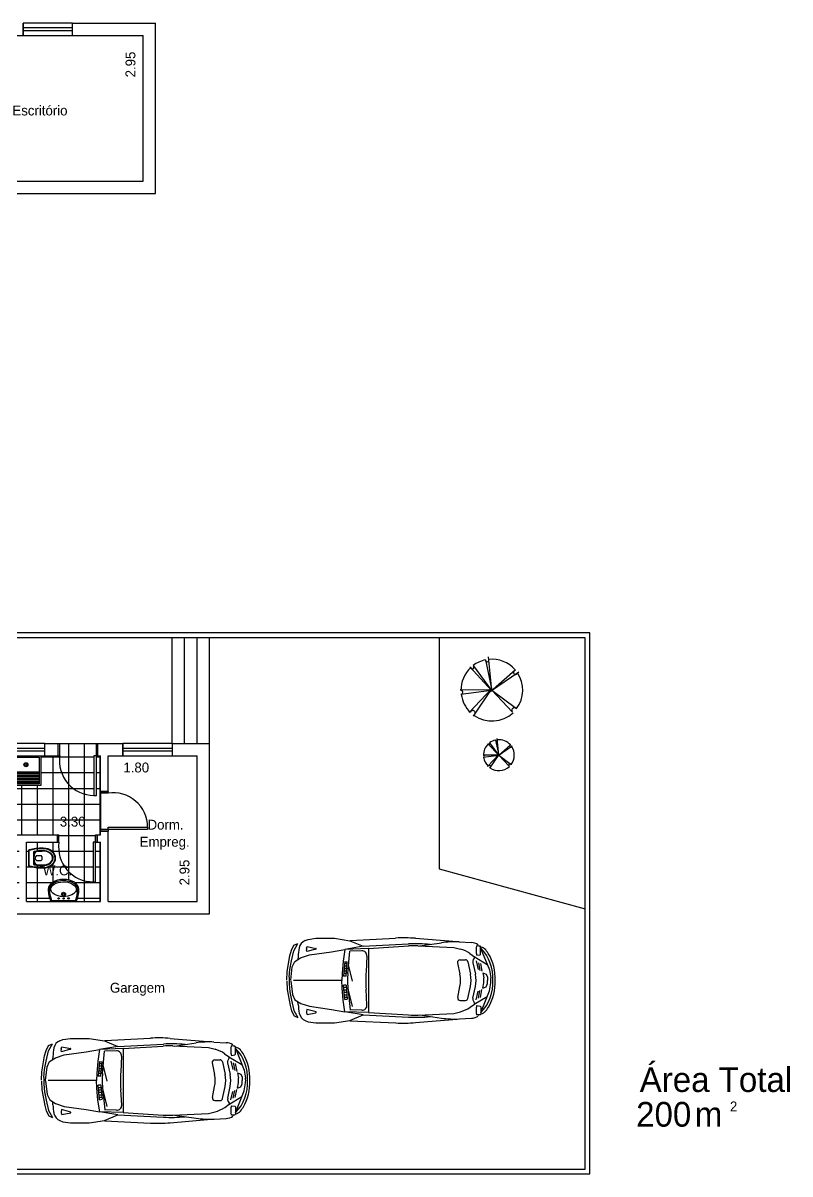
# Model space of a CAD drawing. Extents: x -0.1 to 39.5, y 0 to 24.6.
# Drawn here: x 24 to 39.52, y 0 to 23.28 of the extents above; entities that cross this region are included whole.
import ezdxf

# ---------------------------------------------------------------- set-up
doc = ezdxf.new("R2010")
doc.units = 0
doc.layers.get('0').update_dxf_attribs({"linetype": 'CONTINUOUS'})
doc.layers.get('DEFPOINTS').update_dxf_attribs({"linetype": 'CONTINUOUS'})
for name, color, linetype in [('ARV', 3, 'CONTINUOUS'), ('BLOCO', 5, 'CONTINUOUS'), ('BLOCOS', 5, 'CONTINUOUS'), ('CINZA', 8, 'CONTINUOUS'), ('HACHURA', 1, 'CONTINUOUS'), ('PAREDE', 7, 'CONTINUOUS')]:
    doc.layers.add(name, color=color, linetype=linetype)
doc.styles.add('PADRÃO', font='', dxfattribs={"height": 0.2})
doc.styles.get('PADRÃO').set_extended_font_data('AvantGarde Bk BT')
doc.dimstyles.new('PADRÃOS', dxfattribs={"dimtxt": 0.15, "dimasz": 0.1, "dimexe": 1.25, "dimexo": 0.625, "dimgap": 0.1, "dimtad": 0, "dimjust": 1, "dimzin": 1, "dimdsep": 46, "dimtxsty": 'PADRÃO', "dimcen": 2.5, "dimse1": 1, "dimse2": 1, "dimsd1": 1, "dimsd2": 1, "dimclrt": 1, "dimadec": 0, "dimazin": 0, "dimtfac": 1, "dimtdec": 4, "dimtmove": 0, "dimatfit": 3, "dimfxl": 1, "dimtolj": 1, "dimtzin": 0, "dimarcsym": 0})

# ---------------------------------------------------------------- blocks, each defined once
blk = doc.blocks.new('J1')
at = {"layer": 'BLOCO'}
for p, q in [((0, 0.25), (0, 0)), ((1, 0.25), (0, 0.25)), ((1, 0), (1, 0.25)), ((1, 0.1500000000000057), (0, 0.1500000000000057)), ((0, 0.09999999999999432), (1, 0.09999999999999432)), ((0, 0), (1, 0))]:
    blk.add_line(p, q, dxfattribs=at)
blk = doc.blocks.new('J2')
at = {"layer": 'BLOCO'}
for p, q in [((0, 0.25), (0, 0)), ((2, 0.25), (0, 0.25)), ((2, 0), (2, 0.25)), ((2, 0.1500000000000057), (0, 0.1500000000000057)), ((0, 0.09999999999999432), (2, 0.09999999999999432)), ((0, 0), (2, 0))]:
    blk.add_line(p, q, dxfattribs=at)
blk = doc.blocks.new('P80E25')
at = {"layer": 'BLOCO', "ltscale": 0.015}
for p, q in [((0.03000000000000114, 0.25), (0, 0.25)), ((0, 0.25), (0, 0)), ((0.03000000000000114, 0.25), (0.03000000000000114, 0)), ((0.8000000000000114, 0.2500000000000284), (0.7700000000000102, 0.2500000000000284)), ((0.7700000000000102, 0.25), (0.7700000000000102, 2.842170943040401e-14)), ((0.8000000000000114, 0.25), (0.8000000000000114, 2.842170943040401e-14)), ((0.8000000000000114, 2.842170943040401e-14), (0, 0))]:
    blk.add_line(p, q, dxfattribs=at)
at = {"layer": 'BLOCO'}
blk.add_lwpolyline([(0.03000000000000114, 0.25), (0.0800000000000125, 0.25), (0.0800000000000125, 1.050000000000011), (0.03000000000000114, 1.050000000000011)], close=True, dxfattribs=at)
at = {"layer": 'BLOCO', "ltscale": 0.015}
blk.add_arc((0.0800000000000125, 0.3524375000000077), 0.6975625000000036, 351.555539587714, 90.00000000000041, dxfattribs=at)
blk = doc.blocks.new('P80D15')
at = {"layer": 'BLOCO', "ltscale": 0.015}
for p, q in [((0, 0.1500000000000057), (0, 0)), ((0, 0.1500000000000341), (0.03000000000000114, 0.1500000000000341)), ((0, 2.842170943040401e-14), (0.03000000000000114, 0)), ((0.03000000000000114, 0.1500000000000057), (0.03000000000000114, 0)), ((0.7700000000000102, 0.1500000000000057), (0.7700000000000102, 0)), ((0.7700000000000102, 0.1500000000000057), (0.8000000000000114, 0.1500000000000057)), ((0.7699999999999818, 0), (0.8000000000000114, 0)), ((0.8000000000000114, 0.1500000000000057), (0.8000000000000114, 0))]:
    blk.add_line(p, q, dxfattribs=at)
at = {"layer": 'BLOCO'}
blk.add_lwpolyline([(0.7700000000000102, 0.1500000000000057), (0.7199999999999989, 0.1500000000000057), (0.7199999999999989, 0.950000000000017), (0.7700000000000102, 0.950000000000017)], close=True, dxfattribs=at)
at = {"layer": 'BLOCO', "ltscale": 0.015}
blk.add_arc((0.7199999999999989, 0.2524375000000134), 0.6975625000000036, 89.99999999999959, 188.444460412286, dxfattribs=at)
blk = doc.blocks.new('P80E15')
at = {"layer": 'BLOCO', "ltscale": 0.015}
for p, q in [((0.03000000000000114, 0.1500000000000057), (0, 0.1500000000000057)), ((0, 0.1500000000000057), (0, 0)), ((0.03000000000000114, 2.842170943040401e-14), (0, 0)), ((0.03000000000000114, 0.1500000000000057), (0.03000000000000114, 0)), ((0.8000000000000114, 0.1500000000000341), (0.7700000000000102, 0.1500000000000341)), ((0.7700000000000102, 0.1500000000000057), (0.7700000000000102, 0)), ((0.8000000000000114, 2.842170943040401e-14), (0.7700000000000102, 5.684341886080801e-14)), ((0.8000000000000114, 0.1500000000000057), (0.8000000000000114, 0))]:
    blk.add_line(p, q, dxfattribs=at)
at = {"layer": 'BLOCO'}
blk.add_lwpolyline([(0.03000000000000114, 0.1500000000000057), (0.0800000000000125, 0.1500000000000057), (0.0800000000000125, 0.950000000000017), (0.03000000000000114, 0.950000000000017)], close=True, dxfattribs=at)
at = {"layer": 'BLOCO', "ltscale": 0.015}
blk.add_arc((0.0800000000000125, 0.2524375000000134), 0.6975625000000036, 351.555539587714, 90.00000000000041, dxfattribs=at)
blk = doc.blocks.new('C-01')
for p, q in [((-2.108650639710557, 0.6462862191228069), (-2.056750859496361, 0.7474955214483892)), ((-2.062136685745003, 0.6373559865646676), (-1.977845908839267, 0.780579528977217)), ((-2.056750859496361, 0.7474955214483892), (-1.977845908839267, 0.7805795289772206)), ((-1.83065677986739, 0.8422943670262235), (-1.772770930022439, 0.8665652888902464)), ((-1.802454755877864, 0.6866438035236513), (-1.789907649904485, 0.7210769167972266)), ((-1.789907649904485, 0.7210769167972266), (-1.612571227057131, 0.6837465527102751)), ((-1.772770930022439, 0.8665652888902464), (-1.616092348243722, 0.8885187772623411)), ((-1.616092348243722, 0.8885187772623411), (-1.239781697268555, 0.8885187772623411)), ((-1.239781697268555, 0.8885187772623411), (-0.9269141542791814, 0.8401466842390839)), ((-0.6586449116728943, 0.7267235866556447), (-1.025901187503663, 0.6645094447182238)), ((-0.9269141542791814, 0.8401466842390839), (-0.6586449116728978, 0.7267235866556447)), ((-0.9218896784295012, 0.8467770454749868), (0.0002424438691868147, 0.894219161257098)), ((-0.6586449116728943, 0.7267235866556447), (0.2634872106257937, 0.774165702437756)), ((-0.552047171578149, 0.6816545144076365), (0.2614968492705856, 0.733176392438903)), ((0.4015481824166542, 0.8884068076150022), (1.15550567040771, 0.827681843320704)), ((0.4552880704952322, 0.7351599030631526), (1.175516564963957, 0.7043327307507177)), ((0.4883624644795681, 0.7337442550426765), (0.9254190157957964, 0.7980306489022162)), ((1.175516564963957, 0.7043327307507177), (1.309520534902134, 0.6690650889641816)), ((1.287270785547349, 0.8149920005278872), (1.531470717942476, 0.8021931958669946)), ((1.708087466057567, 0.7311416118743672), (1.63653758315985, 0.7357303782039324)), ((1.666605994726616, 0.7426583121460659), (1.698871251485293, 0.7290961612242803)), ((1.719974636644992, 0.5699473176742806), (1.719974636644992, 0.7184676500491882)), ((1.724195667833676, 0.7184514743063453), (1.754118265553416, 0.7058740201958109)), ((-2.195803100824968, 0.215030405169319), (-2.137538253226008, 0.5361466842390854)), ((-2.137538253226008, 0.5361466842390854), (-2.108650639710557, 0.6462862191228069)), ((-2.108650639710557, 0.4304722656344353), (-2.062136685745003, 0.6373559865646676)), ((-1.97207074553938, 0.5199633179508147), (-1.976126376770377, 0.4607608220957928)), ((-1.795783096721184, 0.6198676144716444), (-1.804313279213599, 0.6582230835788891)), ((-1.61217381785405, 0.6689282431254817), (-1.795783096721184, 0.6198676144716444)), ((-0.552047171578149, 0.6816545144076365), (-1.025901187503663, 0.6645094447182238)), ((-0.9661424013786437, 0.1784449730264051), (-0.9239220649949864, 0.6268737344075674)), ((-0.6837737977781089, 0.6355628214234947), (-0.9239220649949864, 0.6268737344075674)), ((-0.5803212010275338, 0.52991644480867), (-0.5985352425935595, 0.2115509197771033)), ((-0.552047171578149, 0.6816545144076365), (-0.5507711246759399, -0.6126494459014218)), ((1.503408753635107, 0.5793223299181278), (1.594486990693866, 0.5157144505574962)), ((1.589842086208968, 0.5189583926193784), (1.852906542002948, 0.3592439444871687)), ((1.640598722325517, 0.5457800225606597), (1.709394286454394, 0.5574254534087082)), ((1.719974636644992, 0.6883428240923237), (1.897953097645967, 0.2477224030463248)), ((-2.152019482229861, 0.1003354660543394), (-2.143413700042711, 0.2589373819135083)), ((-2.143413700042711, 0.2589373819135083), (-2.108650639710557, 0.4304722656344353)), ((-1.029386900844926, 0.4194370379732177), (-1.052052975906875, 0.1261624672638391)), ((-0.9899014167706817, 0.2761624672638376), (-1.040460046962956, 0.2761624672638412)), ((-0.9851938310826434, 0.3261624672638348), (-1.036595737314983, 0.3261624672638384)), ((-0.980486245394605, 0.3761624672638355), (-1.032731427667009, 0.3761624672638391)), ((-1.029386900844926, 0.4194370379732142), (-0.9771959257154315, 0.4111094644850901)), ((-1.0040241738348, 0.1261624672638355), (-0.9771959257154315, 0.4111094644850901)), ((-0.9620251452417392, 0.3531362050671767), (-0.8795833890596967, 0.02336918033899593)), ((1.252532979182796, 0.3943563503758725), (1.301260508478393, 0.1604863286584113)), ((1.301481807587312, 0.4545549874331165), (1.410757703618131, 0.4545549874331094)), ((1.459706532022647, 0.414753624490352), (1.512683895327168, 0.1604863286584113)), ((1.564029340202794, 0.3953171764430152), (1.612957060527535, 0.1604863286584113)), ((1.630132488397706, 0.4299151728876929), (1.666359625423414, 0.256041359759017)), ((1.673996958946869, 0.3953171764430152), (1.706579959144378, 0.2389335659056115)), ((1.714060976318738, 0.3789596301085609), (1.746800292865348, 0.2218257720522026)), ((1.897953097645967, 0.2477224030463248), (1.924646183801528, 0.08627862641109019)), ((-2.201188927073613, 0.04312342842513672), (-2.195803100824968, 0.215030405169319)), ((-1.091330829401663, 0.03445116854801), (-2.064111739533274, 0.03445116854800645)), ((-1.0040241738348, 0.1261624672638355), (-1.052052975906875, 0.1261624672638355)), ((-0.9993165881467618, 0.1761624672638362), (-1.048188666258902, 0.1761624672638398)), ((-0.9946090024587235, 0.2261624672638369), (-1.044324356610929, 0.2261624672638369)), ((1.763622864673057, 0.1932699095061103), (1.781312784947914, 0.08627862641109019)), ((1.763622864673057, 0.1932699095061103), (1.830560534388646, 0.1647978470297851)), ((1.830560534388646, 0.1647978470297851), (1.855041562791566, 0.1026583121460618)), ((1.855041562791566, 0.1026583121460618), (1.858958527336036, 0.03716994005304031)), ((1.855171170443242, -0.02880370273764754), (1.858958998272691, 0.03669226546629289)), ((-2.151886865411029, -0.03417876968644507), (-2.142968370806337, -0.1927634084608734)), ((-2.142968370806337, -0.1927634084608734), (-2.107867147851781, -0.364229413382855)), ((-1.029386900844926, -0.3514966363272833), (-1.052052975906875, -0.05822206561790466)), ((-1.0040241738348, -0.05822206561790111), (-1.052052975906875, -0.05822206561790111)), ((-0.9993165881467618, -0.1082220656179018), (-1.048188666258902, -0.1082220656179054)), ((-0.9946090024587235, -0.1582220656179025), (-1.044324356610929, -0.1582220656179025)), ((-0.9899014167706817, -0.2082220656179032), (-1.040460046962956, -0.2082220656179068)), ((-1.0040241738348, -0.05822206561790111), (-0.9771959257154315, -0.3431690628391557)), ((-0.9658577713631509, -0.1102573902095578), (-0.9227533111908777, -0.5586020303595021)), ((-0.9620251452417392, -0.1597599638595497), (-0.8795833890596967, -0.4895269885877305)), ((-0.5793510799945629, -0.4608527776613727), (-0.5981860493313498, -0.1426384296994279)), ((1.256049315236208, -0.3073594846597629), (1.301504523818956, -0.08702026465079982)), ((1.463304646220006, -0.327563685825659), (1.512927910667731, -0.08702026465079982)), ((1.564721628416883, -0.3220191563272365), (1.613201075868098, -0.08702026465079982)), ((1.630132488397706, -0.3564240798233236), (1.666359625423414, -0.1825502666946477)), ((1.673996958946869, -0.3218260833786459), (1.706579959144378, -0.1654424728412422)), ((1.714060976318738, -0.3054685370441916), (1.746800292865348, -0.1483346789878333)), ((1.721259738502589, -0.6150017227214768), (1.898378302143097, -0.1740081716376984)), ((1.763931316782017, -0.119595382123471), (1.781410238680021, -0.0125694262672944)), ((1.763931316782017, -0.1195953821234745), (1.830812715538691, -0.09099138818977437)), ((1.830812715538691, -0.09099138818977437), (1.855171170443242, -0.02880370273764754)), ((1.898378302143097, -0.1740081716376984), (1.924743637533634, -0.0125694262672944)), ((-2.107867147851781, -0.364229413382855), (-2.060945353740472, -0.5710210165412626)), ((-1.97111106192229, -0.4534509853133564), (-1.975283419962686, -0.3942566013860862)), ((-0.9851938310826434, -0.2582220656179004), (-1.036595737314983, -0.258222065617904)), ((-0.980486245394605, -0.3082220656179011), (-1.032731427667009, -0.3082220656179047)), ((-1.029386900844926, -0.3514966363272798), (-0.9771959257154315, -0.3431690628391557)), ((1.305018158022328, -0.3674615852427117), (1.414335803433882, -0.3674615852427117)), ((1.504479027546441, -0.5062645397044605), (1.59543166638154, -0.4424771971401249)), ((1.59079316728802, -0.4457302916567016), (1.853619119683582, -0.2854505321148935)), ((-2.060945353740472, -0.5710210165412626), (-1.976372334418894, -0.7140780770989501)), ((-1.794626765840263, -0.5530074859830734), (-1.803081302946691, -0.5913797002286252)), ((-1.801166743626528, -0.619796700312687), (-1.788551767289881, -0.6542050064326368)), ((-1.610921106809997, -0.6017059809318361), (-1.794626765840263, -0.5530074859830734)), ((-1.788551767289881, -0.6542050064326368), (-1.611289296694896, -0.6165250453164077)), ((-0.552047171578149, -0.61275217731162), (-1.025901187503663, -0.5956071076222074)), ((-0.6586449116728943, -0.6578212495596283), (-1.024658025862159, -0.5964387485839211)), ((-0.9253248658943889, -0.771880465355931), (-0.6572018677832858, -0.6578954916922157)), ((-0.6827922202732779, -0.5666959999381085), (-0.9239220649949864, -0.557971397311551)), ((-0.6586449116728943, -0.6578212495596283), (0.2634872106257937, -0.7052633653417395)), ((-0.5507711246759399, -0.6126494459014218), (0.2628729048183871, -0.6625670885022039)), ((0.4566676603779349, -0.6641684803196028), (1.176833970133611, -0.6319212309740685)), ((0.489739198710577, -0.6626876194012219), (0.9269216594564433, -0.7261121059983715)), ((1.176833970133611, -0.6319212309740685), (1.310768139304937, -0.5963894305023452)), ((1.709456697318647, -0.657679943766869), (1.637916001580365, -0.6624097822828787)), ((1.641602591267969, -0.472451788197862), (1.710420983965669, -0.4839615462297111)), ((1.667998015102892, -0.6692784142635269), (1.700236467470074, -0.6556526695023237)), ((1.721026004033664, -0.4964625239594191), (1.721318854448473, -0.6449825676147718)), ((1.725539845536463, -0.6449580689302508), (1.755437585030847, -0.6323216382899872)), ((-1.829061803082421, -0.7755025696102997), (-1.771128208685287, -0.7996593057439512)), ((-1.771128208685287, -0.7996593057439512), (-1.614406643889339, -0.8213038146966412)), ((-1.614406643889339, -0.8213038146966412), (-1.238096421228356, -0.8208693724026297)), ((-1.238096421228356, -0.8208693724026297), (-0.9253248658943889, -0.771880465355931)), ((-0.92028732615411, -0.7785009065079755), (0.0019365492769019, -0.8241246822172492)), ((0.4032300469751817, -0.8175210505596873), (1.157066332616591, -0.755309560972254)), ((1.288806169945236, -0.7423599301477033), (1.532980391109522, -0.7290796401905588))]:
    blk.add_line(p, q)
for points in [[(-2.117843137364595, 0.03912248534324192), (-2.089865773386897, 0.3112861889438783), (-2.036624438249468, 0.4219124835562695), (-1.921188873147091, 0.4960384935962487), (-1.744638478921626, 0.5539571737568671), (-1.299933148003515, 0.6172476103556264), (-1.025901187503663, 0.6645094447182238), (-1.063658174022983, 0.4278770154512976), (-1.082842962611689, 0.1796465378708234), (-1.09135894593182, 0.0339702008229672)], [(-2.20116902460509, 0.02293620506717886), (-2.195444244937413, -0.1489598177939229), (-2.136546337798237, -0.4699605867711405), (-2.107441608770433, -0.5800429473346682), (-2.055342366292631, -0.681149717616151), (-1.976372334418894, -0.7140780770989537)], [(-2.117831285924382, 0.02710148049029115), (-2.089317327565237, -0.2450065286374219), (-2.035857964472086, -0.3555276276391872), (-1.920276463093266, -0.4294258792691821), (-1.74361220879431, -0.4869963271197086), (-1.29878264390722, -0.5497173386698471), (-1.024658025862159, -0.5964387485839211), (-1.06288152765773, -0.3598812280476444), (-1.082555736503863, -0.1116890613314041), (-1.09135894593182, 0.0339702008229672)]]:
    blk.add_lwpolyline(points)
for centre, radius, start, end in [((-1.753321713098625, 0.6578511848592719), 0.2, 112.7477864850494, 169.4663458557022), ((0.1568496881301549, -2.149754914034112), 3.048, 85.39524436229374, 92.94517284563942), ((0.3770834968612675, -1.091967209280902), 1.8288, 87.54912578177812, 93.62371185581183), ((0.4200944548867582, -2.269808372853454), 3.048, 84.69642848984088, 92.94517284563942), ((1.191552609632748, -1.011301368785922), 1.8288, 86.99980614370354, 98.36760195550836), ((1.517490172779148, 0.5181311627694214), 0.2844058619132017, 57.32994559328601, 87.1823745800067), ((1.989861677025885, 0.6482658569708626), 0.3639889528279494, 166.0960809623156, 196.353513713926), ((1.707274636644993, 0.7184676500491882), 0.0127, 0, 86.33042922820037), ((1.69506427288443, 0.5653806539828388), 0.1524, 46.38363011225994, 67.20137953685185), ((-0.4516341619422803, 0.4158067278589002), 1.524, 169.466345855702, 176.0811098255092), ((-1.754724823896648, 0.6692514605800319), 0.0508, 159.9787304694502, 192.5384088226551), ((-1.614140881183154, 0.6762899726681475), 0.007619999999999999, 284.9600092043179, 78.11246181423294), ((-0.6801579461893112, 0.5356282147184714), 0.1, 356.7256148481177, 92.07218206290786), ((1.154367269648791, 0.07954017491794119), 0.6095999999999999, 55.07004281722259, 75.25506193168576), ((1.661926997011825, 0.4157144505575019), 0.1, 118.178021379558, 191.7693709056955), ((1.707274636644993, 0.5699473176742806), 0.0127, 279.6077177953319, 359.9999999999999), ((1.119662865920034, 0.09266705307477707), 0.8474308437831752, 356.2450887415934, 44.51945252644143), ((1.499745210164196, 0.3603927380299226), 0.4355423351401734, 30.45768093329104, 46.38363011225994), ((1.002996449658418, 0.06827934905823341), 1.011814461032579, 358.0694461411588, 30.45768093329104), ((1.301481807587312, 0.4045549874331158), 0.05, 89.99999999999872, 191.7693709056955), ((1.410757703618131, 0.4045549874331087), 0.05, 11.76937090569545, 89.99999999999852), ((-0.9346102988310072, 0.03427851959049732), 1.2192, 176.8941614031452, 183.2188137255897), ((0.5511473945460601, 0.03558953846835067), 1.524, 174.6213598380366, 185.4916152907023), ((2.444488749937388, 0.03745617292639736), 3.048, 176.7256148481182, 183.3873602806166), ((0.7044763925705482, 0.0361445456565086), 0.6095999999999999, 348.3436042230393, 11.76937090569533), ((0.9158997794193233, 0.0361445456565086), 0.6095999999999999, 348.3436042230393, 11.76937090569533), ((1.01617294461969, 0.0361445456565086), 0.6095999999999999, 348.3436042230393, 11.76937090569533), ((1.119774305424844, -0.02036687394030423), 0.8474308437831752, 315.5935226022935, 3.867886387141479), ((1.480595464328701, 0.03655807653882448), 0.3048, 350.7246364345081, 9.388338694226777), ((1.003060028609408, 0.00379074138025004), 1.011814461032579, 329.6552941954439, 2.043528987576088), ((1.623928863182314, 0.03655807653882448), 0.3048, 350.7246364345081, 9.388338694226777), ((-0.450882808591448, -0.3462966210781282), 1.524, 184.0318653032257, 190.646629273033), ((-0.6791763686844838, -0.4667613932330852), 0.1, 267.9278179370929, 3.387360280616497), ((1.305018158022328, -0.317461585242711), 0.05, 168.3436042230398, 270), ((1.414335803433882, -0.317461585242711), 0.05, 270, 348.3436042230397), ((1.662659313989128, -0.3422233574931326), 0.1, 168.3436042230398, 242.0089644968629), ((-1.752090569262904, -0.5909072577405219), 0.2, 190.6466292730326, 247.365188643683), ((-1.753471198421376, -0.6023102779346452), 0.0508, 167.5745663060798, 200.1342446592847), ((-1.612873650554842, -0.6090715747927895), 0.007619999999999999, 282.000513314502, 75.15296592441696), ((0.3748605338476096, 1.162800877400674), 1.8288, 266.489263272923, 272.5638493469568), ((0.4200944548867582, 2.338710709949471), 3.048, 267.0548271543606, 275.3035715101591), ((1.154452758285515, -0.007171591620359408), 0.6095999999999999, 284.8579131970492, 305.0429323115123), ((1.518439763387555, -0.4450457259548806), 0.2844058619132017, 272.9306005487282, 302.7830295354489), ((1.991066947214854, -0.5742487513323979), 0.3639889528279494, 163.7594614148089, 194.0168941664193), ((1.708618879136932, -0.645007609305754), 0.0127, 273.7825459005346, 0.1129751287349223), ((1.708326028722126, -0.4964875656504013), 0.0127, 0.1129751287349732, 80.50525733340307), ((1.696106684211493, -0.4919449870691963), 0.1524, 292.9115955918831, 313.729345016475), ((1.500383808741685, -0.2873425971357939), 0.4355423351401734, 313.729345016475, 329.6552941954439), ((0.1525414215263758, 2.220152271749772), 3.048, 267.1678022830956, 274.7177307664412), ((1.18948711914366, 1.083741153075202), 1.8288, 261.7453731732265, 273.1131689850314)]:
    blk.add_arc(centre, radius, start, end)
blk = doc.blocks.new('A_03')
at = {"layer": 'ARV'}
for p, q in [((-0.032337625504681, 0.05443275957492233), (-0.1019798469358193, 0.7261946558607519)), ((-0.03968009613487311, 0.04386405184976638), (-0.4757783517417806, 0.5259454568575279)), ((-0.4134786009408344, 0.5556120048580055), (-0.03968009613487311, 0.04386405184976638)), ((-0.1642795977368223, 0.6668615598597967), (-0.032337625504681, 0.05443275957492233)), ((-0.05748002493510285, 0.02903077784952757), (0.4409179814728645, 0.4666123608565726)), ((0.5121176966740109, 0.4146959018557368), (-0.05748002493510285, 0.02903077784952757)), ((-0.03968009613487311, 0.05128068884988579), (-0.6715775685449898, 0.0586973258500052)), ((-0.6626776041447897, -0.0303023181514277), (-0.03968009613487311, 0.05128068884988579)), ((-0.493578280542124, -0.4011341681573413), (-0.03968009613487311, 0.08094723685036342)), ((-0.03968009613487311, 0.08094723685036342), (-0.4134786009408344, -0.4753005381585353)), ((-0.032337625504681, 0.05443275957492233), (0.4676178746732944, -0.3195511611560278)), ((0.3875181950720048, -0.3937175311572219), (-0.032337625504681, 0.05443275957492233))]:
    blk.add_line(p, q, dxfattribs=at)
for centre, radius, start, end in [((-0.032337625504681, 0.05443275957492233), 0.625, 133.2426416252084, 180.9743240911506), ((-0.4268285475410494, 0.5158291639893946), 0.03342961899939723, 201.2820980855948, 48.27356464714219), ((-0.032337625504681, 0.05443275957492233), 0.625, 102.1580021321499, 127.2525657253544), ((-0.1274007985194316, 0.6640590258750763), 0.0369851325325624, 175.6542691674021, 19.69378780220451), ((-0.032337625504681, 0.05443275957492233), 0.625, 41.05407258653979, 95.53111248444131), ((0.4457326779623259, 0.4136262157234682), 0.04269394024099429, 89.20944815037899, 344.6285751873363), ((-0.032337625504681, 0.05443275957492233), 0.625, 323.20224696077, 33.82113850428491), ((-0.655096152989131, 0.006088647395870339), 0.03779840815212959, 285.684587972767, 88.0009588524843), ((-0.032337625504681, 0.05443275957492233), 0.625, 187.8759657920728, 225.8833292057394), ((-0.4191915611808099, -0.4078929817018206), 0.04974913855978236, 310.6567489998404, 163.4448207669662), ((-0.032337625504681, 0.05443275957492233), 0.625, 234.6714608478307, 313.1329856187737), ((0.4262195554180721, -0.3551779883457584), 0.05461768626331568, 40.71483655850493, 224.8799671179474)]:
    blk.add_arc(centre, radius, start, end, dxfattribs=at)
blk = doc.blocks.new('LAVAT')
at = {"layer": 'BLOCOS'}
for p, q in [((-0.2573623180961135, 0), (0.2573623180960993, 0)), ((-0.2410322495695425, 0.02500000000000568), (0.2410322495695283, 0.02500000000000568))]:
    blk.add_line(p, q, dxfattribs=at)
for centre, radius in [((-0.09999999999999432, 0.06499999999999773), 0.015), ((-2.842170943040401e-14, 0.1500000000000057), 0.04), ((-2.842170943040401e-14, 0.1500000000000057), 0.02), ((0, 0.06499999999999773), 0.015), ((0.09999999999999432, 0.06499999999999773), 0.015)]:
    blk.add_circle(centre, radius, dxfattribs=at)
for centre, radius, start, end in [((0.3099999999999739, 0.25), 0.6200000000000045, 180, 203.779994731564), ((0.3099999999999739, 0.25), 0.5951987399818819, 180.0000000000055, 202.2113997706397), ((-0.3099999999999739, 0.25), 0.5951987399818819, 337.7886002293573, 359.9999999999946), ((-0.3099999999999739, 0.25), 0.6200000000000045, 336.2200052684331, 7.016477563892661e-15)]:
    blk.add_arc(centre, radius, start, end, dxfattribs=at)
blk.add_ellipse((-2.842170943040401e-14, 0.25), major_axis=(0.3100000000000023, 0), ratio=0.645161290322576, start_param=0, end_param=3.141592653589793, dxfattribs=at)
for points, knots in [([(0.2849999999999824, 0.2500000000000284), (0.2849999999999682, 0.300317964642403), (0.2452497040517159, 0.3541887687748044), (0.1008916727811169, 0.4227595909021034), (3.167234224576987e-05, 0.4339558931305021), (-0.1743068501371283, 0.3989778962069579), (-0.2442601782461509, 0.3532994974840165), (-0.2803506487652356, 0.2860131679577762), (-0.2851229441039038, 0.2679846562883483), (-0.285198739981908, 0.2499999999999716)], [0, 0, 0, 0, 0.9361481793933827, 0.9361481793933827, 1.872296358786765, 1.872296358786765, 2.808444538180148, 2.808444538180148, 3.13938546545754, 3.13938546545754, 3.13938546545754, 3.13938546545754]), ([(0.2599999999999625, 0.2500000000000284), (0.2599999999999625, 0.2784978981889878), (0.242078010852012, 0.3126567214920613), (0.1643569005752425, 0.3704649949829673), (0.1030052039381815, 0.3920693254798095), (-0.02877373062847255, 0.4037223597623836), (-0.0976825814684048, 0.3936467971219031), (-0.2034406750199054, 0.3477822861136133), (-0.2396263539294523, 0.3143366745038918), (-0.2661732608932681, 0.2526194074667387), (-0.2627272874450739, 0.2240541362115209), (-0.2158391141528142, 0.162032776211305), (-0.168127663237712, 0.1314918993692231), (-0.04805875393354597, 0.09792981637818343), (0.02266607553652022, 0.095757041570522), (0.1477154277714732, 0.1225128520000851), (0.2007272141554637, 0.1503951910720218), (0.2508407150234859, 0.2045307616155014), (0.2599999999999767, 0.2286312563089723), (0.2599999999999625, 0.2500000000000284)], [0, 0, 0, 0, 0.718091798041799, 0.718091798041799, 1.436183596083598, 1.436183596083598, 2.154275394125397, 2.154275394125397, 2.872367192167196, 2.872367192167196, 3.590458990208995, 3.590458990208995, 4.308550788250794, 4.308550788250794, 5.026642586292593, 5.026642586292593, 5.744734384334392, 5.744734384334392, 6.283185307179586, 6.283185307179586, 6.283185307179586, 6.283185307179586])]:
    blk.add_open_spline(points, degree=3, knots=knots, dxfattribs=at)
blk = doc.blocks.new('VASOSAN')
at = {"layer": 'BLOCOS'}
for p, q in [((-0.04999870165021036, 0.1999637913173729), (-0.04999870165021036, 0.300036208682684)), ((0.05000129834978395, 0.2000000000000171), (0.05000129834978395, 0.3000000000000398)), ((-0.1449592708755176, 0.04000000000002046), (0.1449618675667352, 0.04000000000002046)), ((-0.144958964094414, 0.05000000000001137), (0.144958964094414, 0.05000000000001137)), ((-0.1156907586723577, 0.1400000000000148), (0.1156608751354042, 0.1400000000000148)), ((-0.1156899891503542, 0.1500000000000057), (0.1156563640565906, 0.1500000000000057))]:
    blk.add_line(p, q, dxfattribs=at)
for centre, radius, start, end in [((-1.681254687468936e-05, 0.2500000000000284), 0.07072348561596478, 44.98962509969003, 134.9688828081831), ((-0.1449592708755176, 0.06000000000784667), 0.02, 195.5363314444965, 269.9999999879495), ((-0.1449589640944282, 0.0600000000000307), 0.01, 195.5346797106506, 270), ((-0.1156907586724003, 0.1599999999999966), 0.02, 189.3867869031125, 270.0000000001221), ((-0.1156899891503826, 0.1599999999999113), 0.01, 189.3843767903272, 270.0000000002443), ((-1.681254687468936e-05, 0.2500000000000284), 0.07072348561596478, 225.0311171918169, 315.01037490031), ((0.1156563640566048, 0.1599999999999397), 0.01, 269.9999999999185, 350.5758748885445), ((0.1156608751354185, 0.1600000000000534), 0.02, 269.9999999999593, 350.5771305827586), ((0.1449589640941156, 0.06000000000059913), 0.01, 270.0000000017912, 344.483103753554), ((0.1449618675666784, 0.06000000000008754), 0.02, 270.0000000001221, 344.463668535786)]:
    blk.add_arc(centre, radius, start, end, dxfattribs=at)
for centre, major_axis, ratio, start_param, end_param in [((1.298349786793551e-06, 0.3400000000000034), (0, 0.25), 0.8000000000000114, 4.71238898038469, 7.853981633974483), ((1.298349786793551e-06, 0.3400000000000034), (0, 0.5), 0.4000000000000057, 1.570796326794897, 2.178171401941273), ((1.298349786793551e-06, 0.3400000000000034), (0, 0.5), 0.4000000000000057, 4.10501390519934, 4.71238898038469), ((3.162615456631102e-06, 0.2000000000000171), (-0.1315416254084454, 0), 0.380107846735427, 0, 3.141592653589793)]:
    blk.add_ellipse(centre, major_axis=major_axis, ratio=ratio, start_param=start_param, end_param=end_param, dxfattribs=at)
for points, knots in [([(0.1900012983497845, 0.3400000000000034), (0.1900012983497845, 0.3848761319792686), (0.1797393390216371, 0.4296688513161939), (0.1275724019719462, 0.5345347987748141), (0.06728061332151469, 0.5774883381547511), (-0.05557463358574921, 0.5822833263597715), (-0.1176873313140447, 0.5442092108278018), (-0.1772271428546759, 0.4396819034496957), (-0.1899987016502109, 0.3899119131999385), (-0.1899987016502109, 0.3400000000000034)], [4.71238898038469, 4.71238898038469, 4.71238898038469, 4.71238898038469, 5.268704666077937, 5.268704666077937, 6.251971787216637, 6.251971787216637, 7.235238908355337, 7.235238908355337, 7.853981633974483, 7.853981633974483, 7.853981633974483, 7.853981633974483]), ([(0.1500012983497925, 0.3400000000000034), (0.1500012983497925, 0.3788440209133057), (0.1410350669412708, 0.4175642631073231), (0.09785548235792874, 0.5046356523495774), (0.05186252916044509, 0.5365242863162791), (-0.035906470330346, 0.5428969122828846), (-0.08268716521656927, 0.5186239494114204), (-0.136675398657502, 0.4336095243094746), (-0.1499987016502189, 0.3869668551708401), (-0.1499987016502189, 0.3400000000000034)], [4.71238898038469, 4.71238898038469, 4.71238898038469, 4.71238898038469, 5.267303564860582, 5.267303564860582, 6.225165062483076, 6.225165062483076, 7.18302656010557, 7.18302656010557, 7.853981633974483, 7.853981633974483, 7.853981633974483, 7.853981633974483]), ([(0.1400012983497874, 0.3400000000000034), (0.1400012983497874, 0.3772837390730786), (0.1313244408788421, 0.4146147677288923), (0.08614040026922964, 0.5057958350239744), (0.03502463044166859, 0.5349710805647021), (-0.04931088296146413, 0.5246485128546965), (-0.08846614740087944, 0.4978919085569657), (-0.1301770436703151, 0.4186244413023701), (-0.139998701650228, 0.3793231752999873), (-0.139998701650228, 0.3400000000000034)], [4.71238898038469, 4.71238898038469, 4.71238898038469, 4.71238898038469, 5.266984672173268, 5.266984672173268, 6.376176055750425, 6.376176055750425, 7.268653195712185, 7.268653195712185, 7.853981633974483, 7.853981633974483, 7.853981633974483, 7.853981633974483]), ([(-0.1899987016502109, 0.3400000000000034), (-0.1899987016502109, 0.2628456380244302), (-0.1826597402104682, 0.1857481592563204), (-0.1646350625580055, 0.0962993025843275), (-0.1598779088782436, 0.07633152029333701), (-0.1545936493339752, 0.05732178411361133)], [1.570796326794897, 1.570796326794897, 1.570796326794897, 1.570796326794897, 2.037455774227855, 2.037455774227855, 2.178171373096618, 2.178171373096618, 2.178171373096618, 2.178171373096618]), ([(0.1255213970934932, 0.158362586435743), (0.1304959230626253, 0.1883329397418549), (0.1342856674288981, 0.2197754344096836), (0.1388984311594896, 0.280892952358073), (0.1400012983497874, 0.3104504303007616), (0.1400012983497874, 0.3400000000000034)], [4.319424209334854, 4.319424209334854, 4.319424209334854, 4.319424209334854, 4.526146784234752, 4.526146784234752, 4.71238898038469, 4.71238898038469, 4.71238898038469, 4.71238898038469]), ([(0.1353910129756457, 0.1567256052765629), (0.1406375926198677, 0.1883393074453181), (0.1445703338030171, 0.2215366219332111), (0.1489940345178695, 0.2833246268364178), (0.1500012983497925, 0.3116621455754114), (0.1500012983497925, 0.3400000000000034)], [4.319414935773391, 4.319414935773391, 4.319414935773391, 4.319414935773391, 4.53527739023095, 4.53527739023095, 4.71238898038469, 4.71238898038469, 4.71238898038469, 4.71238898038469]), ([(0.1545944801337669, 0.0573247746568768), (0.1714080019636555, 0.1178830224408784), (0.1827947395838834, 0.188231392050767), (0.1891612343353728, 0.2873542333339003), (0.1900012983497845, 0.3136769834079587), (0.1900012983497845, 0.3400000000000034)], [4.105016649121983, 4.105016649121983, 4.105016649121983, 4.105016649121983, 4.553177186481221, 4.553177186481221, 4.71238898038469, 4.71238898038469, 4.71238898038469, 4.71238898038469])]:
    blk.add_open_spline(points, degree=3, knots=knots, dxfattribs=at)
for points in [[(-0.1499987016502189, 0.3400000000000034), (-0.1499987016502189, 0.2771333061211863), (-0.1449377691834997, 0.2142947379843179), (-0.1354229546785177, 0.1567380311504962)], [(-0.1399987016502138, 0.3400000000000034), (-0.1399987016502138, 0.2776703725988909), (-0.1349701841103865, 0.2153313553609451), (-0.1255561557510418, 0.1583694305881238)]]:
    blk.add_open_spline(points, degree=3, dxfattribs=at)
blk = doc.blocks.new('TANQUE')
at = {"layer": 'BLOCOS'}
for p, q in [((-0.2999999999999972, 0.5999999999999943), (0.2999999999999972, 0.5999999999999943)), ((-0.2999999999999972, 0), (-0.2999999999999972, 0.5999999999999943)), ((-0.2700000000000244, 0.5700000000000216), (0.2700000000000102, 0.5700000000000216)), ((-0.2699999999999818, 0.03000000000000114), (-0.2700000000000244, 0.5700000000000216)), ((-0.2700000000000244, 0.5400000000000205), (0.2700000000000102, 0.5400000000000205)), ((-0.2700000000000244, 0.5100000000000193), (0.2700000000000102, 0.5100000000000193)), ((-0.2700000000000244, 0.4800000000000182), (0.2700000000000102, 0.4800000000000182)), ((0.2700000000000102, 0.5700000000000216), (0.269999999999996, 0.02999999999994429)), ((0.2999999999999972, 0.5999999999999943), (0.2999999999999972, 0)), ((-0.2700000000000244, 0.4500000000000171), (0.2700000000000102, 0.4500000000000171)), ((-0.2700000000000244, 0.4200000000000159), (0.2700000000000102, 0.4200000000000159)), ((-0.2700000000000244, 0.3900000000000148), (0.2700000000000102, 0.3900000000000148)), ((-0.2700000000000244, 0.3600000000000136), (0.2700000000000102, 0.3600000000000136)), ((-0.2700000000000244, 0.3300000000000125), (0.2700000000000102, 0.3300000000000125)), ((0.2999999999999972, 0), (-0.2999999999999972, 0)), ((0.269999999999996, 0.02999999999994429), (-0.2699999999999818, 0.03000000000000114))]:
    blk.add_line(p, q, dxfattribs=at)
for radius in [0.04, 0.02]:
    blk.add_circle((1.4210854715202e-14, 0.1800000000000068), radius, dxfattribs=at)
blk = doc.blocks.new('*D39')
at = {"layer": 'DEFPOINTS', "color": 0, "linetype": 'ByBlock', "ltscale": 0.015}
for p in [(151.3315343783315, 137.7548722634527), (151.3315343783315, 137.4883633753175), (154.6315343783314, 137.4883633753176)]:
    blk.add_point(p, dxfattribs=at)
at = {"color": 1, "linetype": 'ByBlock', "ltscale": 0.015, "insert": (154.0668365761336, 137.7548722634527), "char_height": 0.2, "attachment_point": 5, "style": 'PADRÃO'}
blk.add_mtext('\\A1;3.30', dxfattribs=at)
blk = doc.blocks.new('*D41')
at = {"layer": 'DEFPOINTS', "color": 0, "linetype": 'ByBlock', "ltscale": 0.015}
for p in [(154.7815343783314, 139.0883633753175), (156.5815343783315, 139.0883633753175), (156.5815343783315, 138.8503414149597)]:
    blk.add_point(p, dxfattribs=at)
at = {"color": 1, "linetype": 'ByBlock', "ltscale": 0.015, "insert": (155.3527569058039, 138.8503414149597), "char_height": 0.2, "attachment_point": 5, "style": 'PADRÃO'}
blk.add_mtext('\\A1;1.80', dxfattribs=at)
blk = doc.blocks.new('*D42')
at = {"layer": 'DEFPOINTS', "color": 0, "linetype": 'ByBlock', "ltscale": 0.015}
for p in [(156.3293761300424, 139.0883633753175), (156.5815343783315, 139.0883633753175), (156.5815343783314, 136.1383633753177)]:
    blk.add_point(p, dxfattribs=at)
at = {"color": 1, "linetype": 'ByBlock', "ltscale": 0.015, "insert": (156.3293761300424, 136.7275804082847), "char_height": 0.2, "attachment_point": 5, "rotation": 90, "style": 'PADRÃO'}
blk.add_mtext('\\A1;2.95', dxfattribs=at)
blk = doc.blocks.new('*D54')
at = {"layer": 'DEFPOINTS', "color": 0, "linetype": 'ByBlock', "ltscale": 0.015}
for p in [(155.4944316877951, 153.6628985013378), (155.2366994194372, 150.7128985013378), (155.4944316877951, 150.7128985013378)]:
    blk.add_point(p, dxfattribs=at)
at = {"color": 1, "linetype": 'ByBlock', "ltscale": 0.015, "insert": (155.2366994194372, 153.0736814683707), "char_height": 0.2, "attachment_point": 5, "rotation": 90, "style": 'PADRÃO'}
blk.add_mtext('\\A1;2.95', dxfattribs=at)
blk = doc.blocks.new('*D55')
at = {"layer": 'DEFPOINTS', "color": 0, "linetype": 'ByBlock', "ltscale": 0.015}
for p in [(151.4944316877951, 153.6628985013378), (155.4944316877951, 153.6628985013378), (155.4944316877951, 153.4119131394611)]:
    blk.add_point(p, dxfattribs=at)
at = {"color": 1, "linetype": 'ByBlock', "ltscale": 0.015, "insert": (152.0605717976852, 153.4119131394611), "char_height": 0.2, "attachment_point": 5, "style": 'PADRÃO'}
blk.add_mtext('\\A1;4.00', dxfattribs=at)
blk = doc.blocks.new('AREA')
at = {"layer": 'HACHURA', "ltscale": 0.1, "style": 'PADRÃO'}
for s, p in [('Área Total', (-2.498118662321986, 0.432649720527877)), ('m', (-1.383981738905476, -0.2692598737472736))]:
    blk.add_text(s, height=0.5, dxfattribs=at).set_placement(p)
at = {"layer": 'HACHURA', "ltscale": 0.015, "style": 'PADRÃO'}
blk.add_text('2', height=0.2, dxfattribs=at).set_placement((-0.6730096243244077, 0.03971876221811499))
blk.add_attdef('100', (-2.57025748884891, -0.2692836984217877), '', height=0.5, dxfattribs=at)

msp = doc.modelspace()

# ---------------------------------------------------------------- hatches: boundary and pattern name
at = {"layer": 'HACHURA', "ltscale": 0.015}
h = msp.add_hatch(dxfattribs=at)
h.set_pattern_fill('NET', color=256, scale=0.1, style=0)
h.set_pattern_definition([(0, (-129.0598435787278, -130.6284336509307), (0, 0.3175), []), (90, (-129.0598435787278, -130.6284336509307), (-0.3175, 1.944062586693024e-17), [])])
h.paths.add_polyline_path([(16.48696802433636, 6.309929724386933), (16.48696802433639, 5.509929724386922), (16.43696802433635, 5.509929724386922), (16.43696802433635, 5.359929724386916), (17.17696802433639, 5.359929724386916), (17.17696802433639, 5.509929724386922, 0.4580704259902431)])
h.paths.add_polyline_path([(22.12169079960373, 7.58975707564187), (22.2716907996037, 7.58975707564187), (22.2716907996037, 6.859929724386745), (24.69910775916441, 6.859929724386802), (24.72910775916441, 6.859929724386774), (24.72910775916444, 6.709929724386853, 0.4580704259902287), (25.41910775916443, 5.909929724386842), (25.4191077591644, 6.709929724386853), (25.46910775916444, 6.709929724386853), (25.46910775916444, 6.859929724386831), (25.49910775916445, 6.859929724386859), (25.57169079960363, 6.859929724386859), (25.57169079960363, 6.936513983514089), (25.57169079960363, 6.966513983514119), (25.57169079960366, 7.7065139835141), (25.57169079960369, 7.736513983514101), (25.57169079960369, 8.459929724386768), (25.51625330620573, 8.459929724386711), (25.48625330620573, 8.459929724386825), (25.4862533062057, 7.659929724386814), (25.43625330620569, 7.659929724386814, -0.4580704259902269), (24.74625330620569, 8.459929724386825), (24.71625330620572, 8.459929724386825), (24.4456156048206, 8.459929724386768), (24.36176212115387, 8.459929724386768), (24.36176212115384, 7.859929724386774), (23.76176212115385, 7.859929724386774), (23.76176212115385, 8.459929724386768), (22.44072529241225, 8.459929724386768), (22.2716907996037, 8.459929724386711), (22.27169079960368, 8.389757075641882), (22.1216907996037, 8.389757075641853), (22.1216907996037, 8.459929724386711), (21.97922661976051, 8.459929724386768), (20.97922661976048, 8.459929724386797), (20.82169079960369, 8.459929724386768), (20.82169079960369, 7.692022326052779), (20.67169079960368, 7.692022326052779), (20.67169079960368, 8.459929724386768), (20.22333261407186, 8.459929724386768), (19.65893000573885, 8.459929724386768), (19.65893000573882, 7.809929724386762), (18.45893000573889, 7.809929724386762), (18.45893000573886, 8.459929724386768), (18.22333261407189, 8.459929724386768), (17.73342964412825, 8.459929724386768), (16.73342964412825, 8.459929724386797), (15.32169079960366, 8.459929724386797), (15.32169079960366, 6.509929724386836), (16.32169079960369, 5.509929724386836), (16.40696802433638, 5.509929724386836), (16.43696802433641, 5.50992972438695), (16.43696802433635, 6.309929724386933), (16.48696802433639, 6.309929724386933, -0.4580704259902021), (17.17696802433639, 5.509929724386978), (17.20696802433639, 5.509929724386978), (20.67169079960368, 5.509929724386808), (20.67169079960368, 6.192022326052779), (20.82169079960369, 6.192022326052779), (20.82169079960372, 5.50992972438678), (22.1216907996037, 5.50992972438678)])
h.paths.add_polyline_path([(19.06002832326743, 6.159929724386785), (19.68002832326749, 6.159929724386785), (19.68002832326746, 6.109929724386774), (19.65002832326746, 6.109929724386774), (19.65002832326749, 6.079929724386773), (19.68002832326746, 6.079929724386744), (19.68002832326746, 5.659929724386785), (19.65002832326746, 5.659929724386757), (19.55002832326747, 5.559929724386762), (19.19002832326746, 5.559929724386848), (19.09002832326752, 5.659929724386757), (19.06002832326746, 5.659929724386785), (19.06002832326746, 6.079929724386801), (19.09002832326749, 6.07992972438683), (19.09002832326746, 6.109929724386745), (19.06002832326746, 6.109929724386802)], flags=16)
h.paths.add_polyline_path([(19.83777420004736, 6.159929724386757), (20.45777420004742, 6.159929724386757), (20.45777420004745, 6.109929724386774), (20.42777420004742, 6.109929724386774), (20.42777420004742, 6.079929724386744), (20.45777420004745, 6.079929724386744), (20.45777420004742, 5.659929724386785), (20.42777420004745, 5.659929724386785), (20.32777420004743, 5.559929724386762), (19.96777420004742, 5.559929724386819), (19.86777420004739, 5.659929724386757), (19.83777420004742, 5.659929724386757), (19.83777420004745, 6.079929724386744), (19.86777420004742, 6.079929724386744), (19.86777420004742, 6.109929724386745), (19.83777420004742, 6.109929724386745)], flags=16)
h.paths.add_polyline_path([(19.92333261407188, 7.75992972438678), (19.92333261407191, 8.409929724386757), (20.52333261407188, 8.409929724386757), (20.52333261407188, 7.759929724386751)], flags=16)
h.paths.add_polyline_path([(22.84791081341362, 7.809929724386762), (22.84791081341359, 8.409929724386757), (23.44791081341364, 8.409929724386757), (23.44791081341361, 7.809929724386762)], flags=16)
edge = h.paths.add_edge_path(flags=16)
edge.add_line((23.92169079960365, 6.709929724386825), (23.30805482432766, 6.709929724386797))
edge.add_arc((22.74069250622748, 6.459929724386825), 0.6200000000000118, 2.6716406864579767e-12, 23.779994731409374, ccw=False)
edge.add_ellipse((23.05069250622748, 6.459929724386797), major_axis=(-0.3100000000000023, -1.125078491742018e-14), ratio=0.645161290322576, start_angle=0, end_angle=180, ccw=False)
edge.add_arc((23.36069250622742, 6.459929724386825), 0.6200000000000034, 156.2200052685907, 179.9999999999659, ccw=False)
edge.add_line((22.79333018812724, 6.709929724386797), (22.2716907996037, 6.709929724386768))
edge.add_line((22.2716907996037, 6.709929724386768), (22.2716907996037, 6.659929724386785))
edge.add_line((22.2716907996037, 6.659929724386785), (22.2716907996037, 5.50992972438678))
edge.add_line((22.2716907996037, 5.50992972438678), (22.34071697539613, 5.50992972438678))
edge.add_line((22.34071697539613, 5.50992972438678), (22.37071697539614, 5.509929724386978))
edge.add_line((22.37071697539614, 5.509929724386978), (22.37071697539614, 6.30992972438699))
edge.add_line((22.37071697539614, 6.30992972438699), (22.42071697539615, 6.30992972438699))
edge.add_arc((22.42071697539615, 5.612367224386986), 0.6975624999999992, -8.444460412283718, 90, ccw=False)
edge.add_line((23.11071697539614, 5.509929724387007), (23.14071697539615, 5.509929724387007))
edge.add_line((23.14071697539615, 5.509929724387007), (23.9216907996036, 5.509929724386836))
edge.add_line((23.9216907996036, 5.509929724386836), (23.92169079960365, 6.709929724386825))
edge = h.paths.add_edge_path(flags=0)
edge.add_ellipse((23.58169079960362, 5.876537184887695), major_axis=(-0.5, 3.061515884555943e-17), ratio=0.4000000000000057, start_angle=235.1999716104384, end_angle=270, ccw=False)
edge.add_arc((23.86169079960359, 6.021497754104587), 0.02000000000001101, 0, 78.1772623965187, ccw=False)
edge.add_line((23.8816907996036, 6.021497754104587), (23.8816907996036, 5.731576615662391))
edge.add_arc((23.86169079960362, 5.731576615664579), 0.01999999999999973, 281.82273711226367, 359.9999999937305, ccw=False)
edge.add_ellipse((23.58169079960362, 5.876537184887695), major_axis=(-0.5, 3.061515884555943e-17), ratio=0.4000000000000057, start_angle=90, end_angle=124.80002838732861, ccw=False)
edge.add_ellipse((23.58169079960362, 5.876537184887695), major_axis=(-0.25, 1.530757942277972e-17), ratio=0.8000000000000114, start_angle=270, end_angle=450, ccw=False)
edge = h.paths.add_edge_path()
edge.add_ellipse((24.82169079960363, 5.759929724386751), major_axis=(0.3100000000000023, 0), ratio=0.645161290322576, start_angle=0, end_angle=180, ccw=False)
edge.add_arc((24.51169079960368, 5.759929724386723), 0.6200000000000034, 336.2200052686024, 359.99999999996584, ccw=False)
edge.add_line((25.07905311770392, 5.509929724386865), (25.5716907996036, 5.509929724386893))
edge.add_line((25.5716907996036, 5.509929724386893), (25.57169079960363, 6.70992972438691))
edge.add_line((25.57169079960363, 6.70992972438691), (25.49910775916445, 6.709929724386882))
edge.add_line((25.49910775916445, 6.709929724386882), (25.46910775916444, 6.709929724386853))
edge.add_line((25.46910775916444, 6.709929724386853), (25.46910775916444, 5.909929724386842))
edge.add_line((25.46910775916444, 5.909929724386842), (25.41910775916443, 5.909929724386842))
edge.add_arc((25.41910775916443, 6.607492224386846), 0.6975624999999994, 171.5555395877163, 270, ccw=False)
edge.add_line((24.72910775916444, 6.709929724386825), (24.69910775916443, 6.709929724386825))
edge.add_line((24.69910775916443, 6.709929724386825), (24.07169079960363, 6.709929724386853))
edge.add_line((24.07169079960363, 6.709929724386853), (24.07169079960363, 5.509929724386751))
edge.add_line((24.07169079960363, 5.509929724386751), (24.56432848150342, 5.509929724386751))
edge.add_arc((25.1316907996036, 5.759929724386666), 0.6199999999999974, 179.9999999999869, 203.7799947314045, ccw=False)
edge = h.paths.add_edge_path(flags=17)
edge.add_ellipse((24.41169079960363, 6.391128076105105), major_axis=(0.5, -9.18454765366783e-17), ratio=0.4000000000000057, start_angle=235.1999716104384, end_angle=270, ccw=False)
edge.add_arc((24.13169079960366, 6.246167506888241), 0.02000000000002972, 180, 258.177262395529, ccw=False)
edge.add_line((24.11169079960365, 6.246167506888241), (24.11169079960365, 6.536088645330381))
edge.add_arc((24.13169079960366, 6.536088645328221), 0.01999999999999973, 101.8227371128549, 179.9999999938119, ccw=False)
edge.add_ellipse((24.41169079960363, 6.391128076105105), major_axis=(0.5, -9.18454765366783e-17), ratio=0.4000000000000057, start_angle=90, end_angle=124.80002838732861, ccw=False)
edge.add_ellipse((24.41169079960363, 6.391128076105105), major_axis=(0.25, -4.592273826833915e-17), ratio=0.8000000000000114, start_angle=270, end_angle=450, ccw=False)
h.paths.add_polyline_path([(22.42071697539615, 6.30992972438699), (22.42071697539612, 5.509929724386978), (22.37071697539614, 5.509929724386978), (22.37071697539614, 5.359929724386973), (23.11071697539614, 5.359929724386973), (23.11071697539614, 5.509929724386978, 0.458070425990229)])
h.paths.add_polyline_path([(25.43625330620571, 8.459929724386825), (25.48625330620573, 8.459929724386825), (25.48625330620573, 8.709929724386825), (24.74625330620572, 8.709929724386825), (24.74625330620572, 8.459929724387024, 0.4580704259903146), (25.43625330620569, 7.659929724386814)])
h.paths.add_polyline_path([(16.05591985954447, 7.531495658452741), (16.05591985954447, 8.209929724386797), (16.36416161778624, 8.209929724386797), (16.36416161778624, 7.531495658452741)], flags=24)
h.paths.add_polyline_path([(22.42626576438644, 7.56748466944174), (22.42626576438644, 8.209929724386797), (22.73450752262821, 8.209929724386797), (22.73450752262821, 7.56748466944174)], flags=24)
h.paths.add_polyline_path([(24.69229519520803, 7.28055949164289), (25.32169079960363, 7.28055949164289), (25.32169079960363, 6.972317733401127), (24.69229519520803, 6.972317733401127)], flags=24)
h.paths.add_polyline_path([(15.57169079960366, 6.648420705767819), (16.20479519520805, 6.648420705767819), (16.20479519520805, 6.340453672800777), (15.57169079960366, 6.340453672800777)], flags=24)
h.paths.add_polyline_path([(24.34713484896682, 5.984787120930179), (25.05963484896682, 5.984787120930179), (25.05963484896682, 6.296737670380736), (24.34713484896682, 6.296737670380736)], flags=25)
h.paths.add_polyline_path([(22.97250194187603, 7.486362716748715), (24.11446622759033, 7.486362716748715), (24.11446622759033, 7.792337991474), (22.97250194187603, 7.792337991474)], flags=24)
h.paths.add_polyline_path([(18.48019007313076, 6.896705829653172), (19.59832194126261, 6.896705829653172), (19.59832194126261, 7.209068467015811), (18.48019007313076, 7.209068467015811)], flags=24)
h.paths.add_polyline_path([(16.50544355819758, 7.03700812535169), (17.34479795380199, 7.03700812535169), (17.34479795380199, 7.416335048428607), (16.50544355819758, 7.416335048428607)], flags=24)
h.paths.add_polyline_path([(22.64649449884706, 5.828910964986392), (23.31345878456136, 5.828910964986392), (23.31345878456136, 6.135298327623758), (22.64649449884706, 6.135298327623758)], flags=24)

# ---------------------------------------------------------------- linework, layer by layer
at = {"layer": 'CINZA', "ltscale": 0.015}
for p, q in [((27.0216907996037, 8.709929724386825), (27.0216907996037, 10.84525067177037)), ((27.2716907996037, 8.709929724386825), (27.2716907996037, 10.84525067177037)), ((27.5216907996037, 8.709929724386825), (27.5216907996037, 10.84525067177037)), ((27.7716907996037, 8.709929724386825), (27.7716907996037, 10.84525067177037)), ((32.42278873297286, 10.84525067177037), (32.42278873297286, 6.176319681278812)), ((32.42278873297286, 6.176319681278812), (35.37042332414825, 5.361861155442313))]:
    msp.add_line(p, q, dxfattribs=at)
at = {"layer": 'HACHURA', "ltscale": 0.015}
msp.add_line((25.57169079960366, 7.7065139835141), (25.57169079960363, 6.966513983514119), dxfattribs=at)
at = {"layer": 'PAREDE', "ltscale": 0.015}
for p, q in [((24.00200886929619, 23.03446485040703), (24.00200886929619, 23.28446485040715)), ((25.00200886929619, 23.03446485040703), (25.00200886929619, 23.28446485040715)), ((25.00200886929616, 23.28446485040715), (26.68458810906736, 23.28446485040712)), ((26.68458810906733, 19.83446485040704), (26.68458810906736, 23.28446485040712)), ((22.43458810906736, 23.03446485040703), (24.00200886929619, 23.03446485040703)), ((25.00200886929619, 23.03446485040703), (26.43458810906736, 23.03446485040703)), ((26.43458810906733, 20.08446485040704), (26.43458810906736, 23.03446485040703)), ((23.31456877469407, 20.08446485040704), (26.43458810906733, 20.08446485040704)), ((23.68458810906733, 19.83446485040704), (26.68458810906733, 19.83446485040704)), ((24.44072529241225, 8.459929724386768), (24.44072529241225, 8.709929724386853)), ((24.4456156048206, 8.709929724386853), (24.71625330620572, 8.709929724386853)), ((24.71625330620572, 8.45992972438674), (24.71625330620572, 8.709929724386825)), ((25.51625330620573, 8.45992972438674), (25.51625330620573, 8.709929724386825)), ((25.51625330620573, 8.709929724386825), (26.0234124854147, 8.709929724386825)), ((26.0234124854147, 8.45992972438674), (26.0234124854147, 8.709929724386853)), ((27.0234124854147, 8.45992972438674), (27.0234124854147, 8.709929724386853)), ((27.0234124854147, 8.709929724386825), (27.7716907996037, 8.709929724386825)), ((27.77169079960368, 5.259929724386751), (27.7716907996037, 8.709929724386825)), ((24.4456156048206, 8.459929724386768), (24.71625330620572, 8.45992972438674)), ((25.51625330620573, 8.459929724386711), (25.57169079960366, 8.45992972438674)), ((25.57169079960366, 7.736513983514101), (25.57169079960369, 8.459929724386768)), ((25.72169079960366, 8.45992972438674), (26.02341248541467, 8.45992972438674)), ((25.72169079960366, 7.736513983514101), (25.72169079960369, 8.459929724386768)), ((27.0234124854147, 8.45992972438674), (27.5216907996037, 8.45992972438674)), ((27.52169079960365, 5.509929724386922), (27.5216907996037, 8.45992972438674)), ((25.57169079960363, 7.736513983514101), (25.72169079960366, 7.736513983514101)), ((22.27169079960368, 6.859929724386774), (24.69910775916441, 6.859929724386802)), ((24.69910775916443, 6.859929724386859), (24.69910775916443, 6.709929724386882)), ((25.49910775916445, 6.859929724386859), (25.49910775916445, 6.709929724386882)), ((25.49910775916445, 6.859929724386831), (25.57169079960363, 6.859929724386859)), ((25.57169079960363, 6.859929724386859), (25.57169079960363, 6.936513983514089)), ((25.57169079960363, 6.936513983514089), (25.72169079960366, 6.936513983514089)), ((25.72169079960364, 5.50992972438695), (25.72169079960366, 6.936513983514089)), ((24.07169079960363, 5.509929724386978), (24.07169079960363, 6.709929724386825)), ((24.0716907996036, 6.709929724386825), (24.69910775916443, 6.709929724386853)), ((25.49910775916445, 6.709929724386882), (25.57169079960363, 6.709929724386882)), ((25.57169079960363, 5.50992972438695), (25.57169079960363, 6.709929724386853)), ((24.07169079960363, 5.509929724386836), (25.5716907996036, 5.509929724386893)), ((24.07169079960363, 5.50992972438678), (24.82169079960366, 5.509929724386751)), ((24.97169079960366, 5.509929724386751), (25.57169079960363, 5.509929724386751)), ((25.72169079960361, 5.509929724386893), (27.52169079960365, 5.509929724386922)), ((25.72169079960364, 5.509929724386751), (26.27169079960368, 5.509929724386751)), ((23.52169079960368, 5.259929724386751), (27.77169079960368, 5.259929724386751))]:
    msp.add_line(p, q, dxfattribs=at)
at = {"layer": 'PAREDE'}
msp.add_lwpolyline([(0, 0), (35.47042332414824, 0), (35.47042332414824, 10.94525067177034), (2.842170943040401e-14, 10.94525067177034)], close=True, dxfattribs=at)
msp.add_lwpolyline([(1.967406483138404, 0.09999999999999432), (35.37042332414825, 0.09999999999999432), (35.37042332414825, 10.84525067177037), (0.09999999999999432, 10.84525067177037), (0.09999999999999432, 3.391060594942246)], dxfattribs=at)

# ---------------------------------------------------------------- block references
at = {"layer": 'BLOCO', "ltscale": 0.015}
for name, p in [('A_03', (33.51897135230163, 9.734063783664482)), ('J2', (22.44072529241225, 8.459929724386768)), ('J1', (26.0234124854147, 8.459929724386797)), ('C-01', (31.53969810129499, 3.879069579012111)), ('C-01', (26.57727962881884, 1.85434909300244))]:
    msp.add_blockref(name, p, dxfattribs=at)
for name, p, rotation in [('P80E25', (25.51625330620573, 8.709929724386825), 179.999999999998), ('P80D15', (25.57169079960366, 7.736513983514101), 269.999999999998), ('P80E15', (25.49910775916445, 6.859929724386859), 180)]:
    msp.add_blockref(name, p, dxfattribs=dict(at, rotation=rotation))
at = {"layer": 'BLOCO', "ltscale": 0.015, "xscale": 0.5, "yscale": 0.5, "zscale": 0.5}
msp.add_blockref('A_03', (33.64377302540339, 8.446105875975036), dxfattribs=at)
at = {"layer": 'HACHURA', "ltscale": 0.015}
for name, p, rotation in [('TANQUE', (24.06176212115386, 8.459929724386768), 180), ('VASOSAN', (24.07169079960363, 6.391129374454891), 270)]:
    msp.add_blockref(name, p, dxfattribs=dict(at, rotation=rotation))
msp.add_blockref('LAVAT', (24.82169079960366, 5.509929724386751), dxfattribs=at)
msp.add_blockref('AREA', (38.97527156550231, 1.226676036447316), dxfattribs=at).add_auto_attribs({'100': '200'})
at = {"layer": 'PAREDE', "ltscale": 0.015}
msp.add_blockref('J1', (24.00200886929619, 23.03446485040703), dxfattribs=at)

# ---------------------------------------------------------------- texts
at = {"layer": 'HACHURA', "ltscale": 0.015, "style": 'PADRÃO'}
for s, p in [('Escritório', (23.78705329615684, 21.41459738014896)), ('Dorm.', (26.52169079960365, 6.966513983514062)), ('Empreg.', (26.36249653236004, 6.620837482879324)), ('W.C.', (24.40338484896682, 6.040762395655463)), ('Garagem', (25.76029612864676, 3.6675315790593))]:
    msp.add_text(s, height=0.2, dxfattribs=at).set_placement(p)

# ---------------------------------------------------------------- dimensions: what is measured, and where the dimension line sits
at = {"layer": 'HACHURA', "ltscale": 0.015}
for base, p1, p2, picture, middle in [((26.43458810906736, 22.78347948853039), (22.43458810906736, 23.03446485040703), (26.43458810906736, 23.03446485040703), '*D55', (23.00072821895748, 22.78347948853039)), ((27.5216907996037, 8.22190776402897), (25.72169079960366, 8.45992972438674), (27.5216907996037, 8.45992972438674), '*D41', (26.29291332707618, 8.22190776402897)), ((22.2716907996037, 7.126438612522008), (25.57169079960363, 6.859929724386859), (22.2716907996037, 6.859929724386774), '*D39', (25.00699299740583, 7.126438612522008))]:
    dim = msp.add_linear_dim(base=base, p1=p1, p2=p2, dimstyle='PADRÃOS', dxfattribs=at)
    dim.commit()
    dim.dimension.update_dxf_attribs({"geometry": picture, "text_midpoint": middle, "insert": (-129.0598435787278, -130.6284336509307)})
for base, p1, p2, picture, middle in [((26.17685584070946, 20.08446485040704), (26.43458810906736, 23.03446485040703), (26.43458810906733, 20.08446485040704), '*D54', (26.17685584070946, 22.44524781743999)), ((27.26953255131465, 8.45992972438674), (27.52169079960365, 5.509929724386922), (27.5216907996037, 8.45992972438674), '*D42', (27.26953255131465, 6.099146757353964))]:
    dim = msp.add_linear_dim(base=base, p1=p1, p2=p2, angle=90, dimstyle='PADRÃOS', dxfattribs=at)
    dim.commit()
    dim.dimension.update_dxf_attribs({"geometry": picture, "text_midpoint": middle, "insert": (-129.0598435787278, -130.6284336509307)})

doc.saveas('drawing.dxf')
